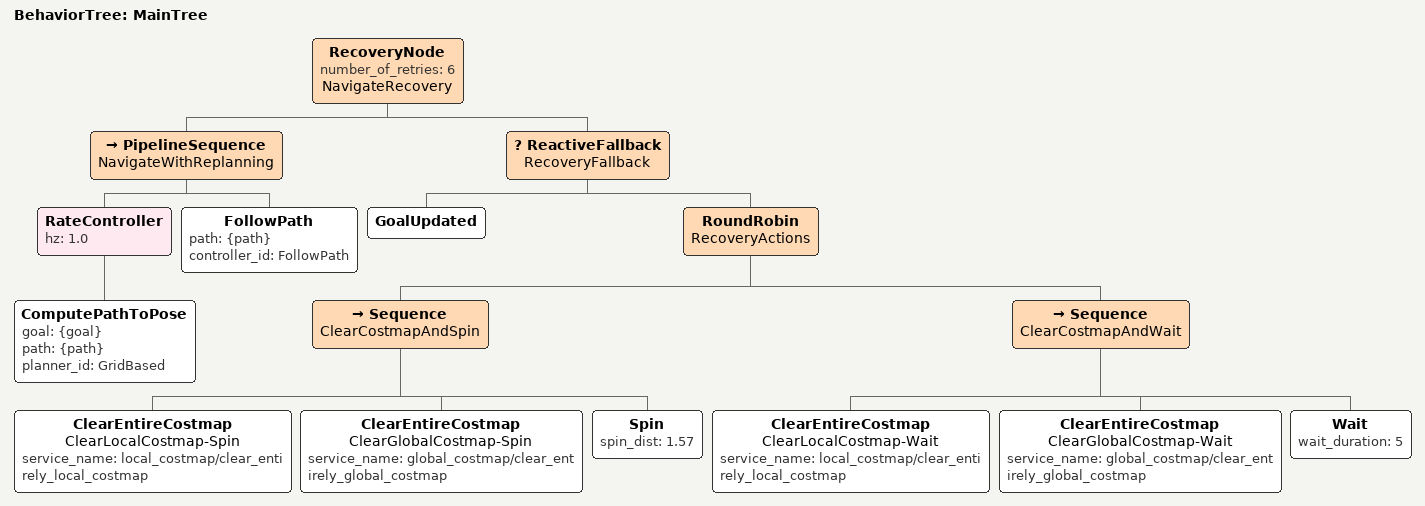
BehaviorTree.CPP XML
<!--
  Navigation behavior tree for warehouse AGV.
  Uses NavigateToPose with replanning and recovery behaviors.
  Platform: warehouse_agv_01
-->
<root main_tree_to_execute="MainTree">
  <BehaviorTree ID="MainTree">
    <RecoveryNode number_of_retries="6" name="NavigateRecovery">
      <PipelineSequence name="NavigateWithReplanning">
        <RateController hz="1.0">
          <ComputePathToPose goal="{goal}" path="{path}" planner_id="GridBased"/>
        </RateController>
        <FollowPath path="{path}" controller_id="FollowPath"/>
      </PipelineSequence>
      <ReactiveFallback name="RecoveryFallback">
        <GoalUpdated/>
        <RoundRobin name="RecoveryActions">
          <Sequence name="ClearCostmapAndSpin">
            <ClearEntireCostmap name="ClearLocalCostmap-Spin"
              service_name="local_costmap/clear_entirely_local_costmap"/>
            <ClearEntireCostmap name="ClearGlobalCostmap-Spin"
              service_name="global_costmap/clear_entirely_global_costmap"/>
            <Spin spin_dist="1.57"/>
          </Sequence>
          <Sequence name="ClearCostmapAndWait">
            <ClearEntireCostmap name="ClearLocalCostmap-Wait"
              service_name="local_costmap/clear_entirely_local_costmap"/>
            <ClearEntireCostmap name="ClearGlobalCostmap-Wait"
              service_name="global_costmap/clear_entirely_global_costmap"/>
            <Wait wait_duration="5"/>
          </Sequence>
        </RoundRobin>
      </ReactiveFallback>
    </RecoveryNode>
  </BehaviorTree>
</root>
